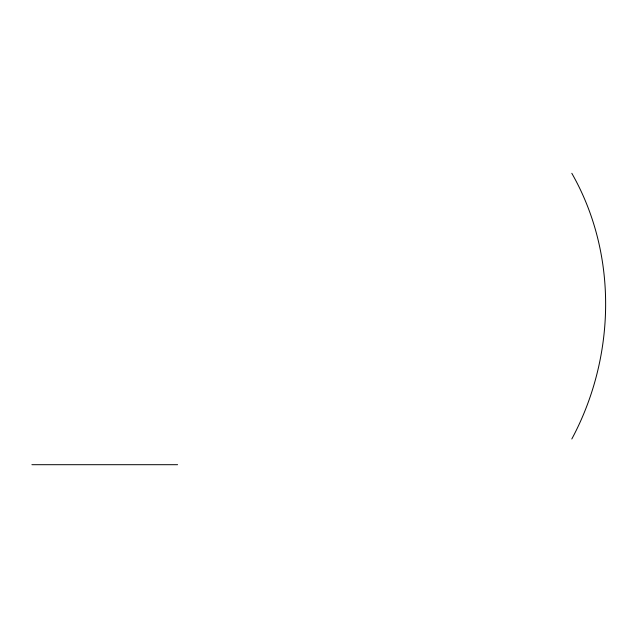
<?xml version="1.0" encoding="UTF-8"?>
<svg xmlns="http://www.w3.org/2000/svg" width="638" height="638" viewBox="0 0 638 638"><rect width="100%" height="100%" fill="white"/><g stroke="black" fill="none" stroke-linecap="round" stroke-linejoin="round"><path stroke-width="0.96" d="M571.815 438.984C615.614 357.304 618.174 254.514 571.815 173.305M31.9 464.695L177.595 464.695"/></g></svg>
